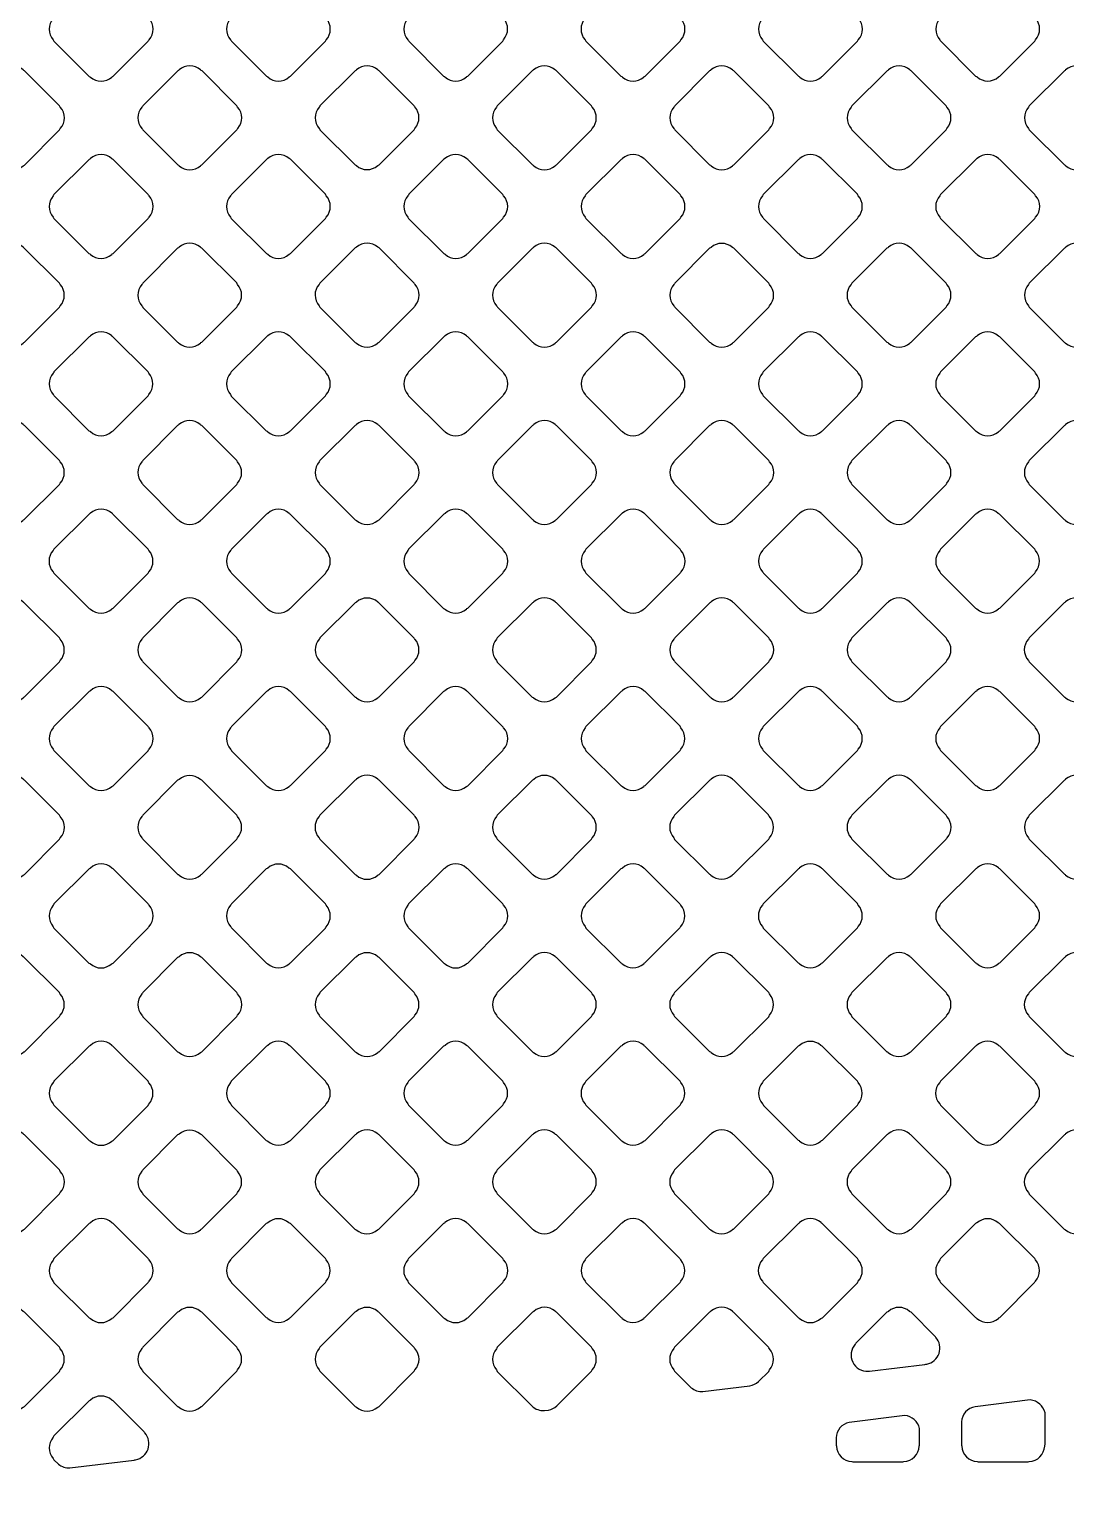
# Model space of a CAD drawing. Extents: x 0 to 248, y 0 to 175.
# Drawn here: x 81.92 to 83.18, y 144.454 to 146.224 of the extents above; entities that cross this region are included whole.
import ezdxf

# ---------------------------------------------------------------- set-up
doc = ezdxf.new("R2010")
doc.units = 0
doc.layers.add('gbr-dxf', color=7, linetype='Continuous')

msp = doc.modelspace()

# ---------------------------------------------------------------- linework, layer by layer
at = {"layer": 'gbr-dxf', "linetype": 'Continuous'}
for points in [[(84.5688, 141.0607), (82.0307, 143.5988, -0.047409), (82.021, 143.6094, -0.163793), (80.0248, 149.5396, -0.009935)], [(80.1772, 149.5374, 0.163577), (82.1387, 143.7063), (84.6782, 141.1669, -0.008901)]]:
    msp.add_lwpolyline(points, format="xyb", dxfattribs=at)
for points in [[(81.9491, 146.2374, 0.37947), (81.9491, 146.2114, -0.087784), (81.9501, 146.21), (81.993, 146.167, -0.083651), (81.9944, 146.1661, 0.379308), (82.0203, 146.1661, -0.09601), (82.022, 146.1671), (82.0647, 146.2099, -0.096227), (82.0657, 146.2115, 0.379422), (82.0657, 146.2375, -0.09253), (82.0647, 146.239), (82.022, 146.2817, -0.096627), (82.0204, 146.2827, 0.379357), (81.9945, 146.2827, -0.095968), (81.9928, 146.2817), (81.9501, 146.239, -0.096328)], [(82.1648, 146.2374, 0.379249), (82.1648, 146.2115, -0.096625), (82.1658, 146.2098), (82.2084, 146.1672, -0.092233), (82.2099, 146.1663, 0.37981), (82.2359, 146.1663, -0.095956), (82.2375, 146.1673), (82.28, 146.2098, -0.096332), (82.281, 146.2114, 0.379451), (82.281, 146.2374, -0.100514), (82.28, 146.2391), (82.2374, 146.2817, -0.087648), (82.2359, 146.2826, 0.378939), (82.21, 146.2826, -0.096614), (82.2083, 146.2816), (82.1658, 146.2391, -0.096195)], [(82.3802, 146.2374, 0.379249), (82.3802, 146.2114, -0.095956), (82.3812, 146.2098), (82.4237, 146.1672, -0.092072), (82.4253, 146.1663, 0.37975), (82.4513, 146.1663, -0.096225), (82.4529, 146.1672), (82.4956, 146.2099, -0.096737), (82.4965, 146.2116, 0.378825), (82.4966, 146.2375, -0.083252), (82.4957, 146.2389), (82.4528, 146.2817, -0.087875), (82.4513, 146.2826, 0.378884), (82.4254, 146.2826, -0.096969), (82.4238, 146.2817), (82.3811, 146.239, -0.096842)], [(82.5956, 146.2115, -0.103969), (82.5966, 146.2098), (82.6392, 146.1672, -0.100011), (82.6409, 146.1662, 0.378847), (82.6668, 146.1662, -0.096117), (82.6685, 146.1672), (82.7111, 146.2098, -0.096206), (82.7121, 146.2114, 0.379201), (82.712, 146.2374, -0.108195), (82.711, 146.2393), (82.6685, 146.2817, -0.096627), (82.6669, 146.2827, 0.379762), (82.6409, 146.2827, -0.096117), (82.6392, 146.2817), (82.5966, 146.2391, -0.096527), (82.5956, 146.2375, 0.378789)], [(82.8112, 146.2115, -0.092348), (82.8122, 146.2099), (82.855, 146.1671, -0.088202), (82.8565, 146.1662, 0.37981), (82.8825, 146.1662, -0.095956), (82.8841, 146.1671), (82.9267, 146.2098, -0.096332), (82.9277, 146.2114, 0.37981), (82.9277, 146.2374, -0.104392), (82.9267, 146.2392), (82.8841, 146.2818, -0.092233), (82.8825, 146.2827, 0.379731), (82.8565, 146.2827, -0.096458), (82.8549, 146.2817), (82.8122, 146.2391, -0.096627), (82.8112, 146.2374, 0.379731)], [(83.0268, 146.2374, 0.37947), (83.0268, 146.2114, -0.088014), (83.0278, 146.2099), (83.0703, 146.1674, -0.100824), (83.0721, 146.1663, 0.37981), (83.098, 146.1663, -0.095973), (83.0997, 146.1673), (83.1422, 146.2098, -0.096332), (83.1431, 146.2115, 0.379308), (83.1432, 146.2374, -0.092052), (83.1422, 146.239), (83.0996, 146.2816, -0.096527), (83.098, 146.2826, 0.379), (83.072, 146.2826, -0.095968), (83.0704, 146.2816), (83.0278, 146.239, -0.096527)], [(81.8413, 146.1036, -0.103917), (81.8424, 146.1018), (81.8849, 146.0594, -0.10046), (81.8866, 146.0583, 0.37981), (81.9126, 146.0583, -0.096625), (81.9142, 146.0593), (81.9568, 146.1019, -0.096111), (81.9578, 146.1036, 0.37981), (81.9578, 146.1296, -0.108195), (81.9567, 146.1314), (81.9143, 146.1739, -0.096627), (81.9126, 146.1749, 0.379731), (81.8866, 146.1749, -0.096625), (81.885, 146.1739), (81.8423, 146.1313, -0.096111), (81.8413, 146.1296, 0.379731)], [(82.057, 146.1296, 0.379249), (82.057, 146.1037, -0.096625), (82.058, 146.102), (82.1006, 146.0594, -0.092233), (82.1021, 146.0585, 0.379451), (82.1281, 146.0585, -0.096157), (82.1297, 146.0595), (82.1724, 146.1021, -0.095796), (82.1734, 146.1038, 0.379201), (82.1733, 146.1297, -0.100399), (82.1723, 146.1314), (82.13, 146.1738, -0.104691), (82.1282, 146.1748, 0.3795), (82.1022, 146.1748, -0.096614), (82.1006, 146.1739), (82.058, 146.1313, -0.096195)], [(82.2725, 146.1297, 0.37947), (82.2725, 146.1037, -0.092348), (82.2734, 146.1022), (82.3161, 146.0595, -0.088202), (82.3176, 146.0586, 0.379451), (82.3435, 146.0586, -0.096259), (82.3452, 146.0595), (82.3878, 146.1022, -0.096539), (82.3888, 146.1038, 0.379201), (82.3888, 146.1298, -0.088014), (82.3879, 146.1312), (82.3452, 146.1739, -0.092289), (82.3436, 146.1749, 0.379357), (82.3177, 146.1749, -0.096462), (82.316, 146.1739), (82.2734, 146.1313, -0.096726)], [(82.4879, 146.1038, -0.100082), (82.4889, 146.1021), (82.5315, 146.0594, -0.095895), (82.5332, 146.0585, 0.379201), (82.5591, 146.0585, -0.096625), (82.5608, 146.0595), (82.6033, 146.102, -0.096332), (82.6043, 146.1036, 0.379511), (82.6043, 146.1296, -0.096259), (82.6033, 146.1312), (82.5605, 146.1741, -0.083425), (82.5591, 146.175, 0.378645), (82.5331, 146.175, -0.095862), (82.5315, 146.174), (82.4889, 146.1314, -0.096423), (82.4879, 146.1297, 0.379112)], [(82.7035, 146.1037, -0.107964), (82.7045, 146.1019), (82.747, 146.0594, -0.103598), (82.7488, 146.0584, 0.379169), (82.7747, 146.0584, -0.096625), (82.7763, 146.0594), (82.8189, 146.102, -0.096111), (82.8199, 146.1036, 0.37981), (82.8199, 146.1296, -0.104293), (82.8189, 146.1314), (82.7765, 146.1738, -0.108174), (82.7746, 146.1748, 0.379731), (82.7486, 146.1748, -0.096625), (82.747, 146.1738), (82.7045, 146.1313, -0.096111), (82.7035, 146.1297, 0.379523)], [(82.919, 146.1036, -0.083317), (82.9199, 146.1022), (82.9626, 146.0595, -0.096627), (82.9642, 146.0585, 0.37981), (82.9902, 146.0585, -0.096625), (82.9918, 146.0595), (83.0345, 146.1021, -0.096111), (83.0354, 146.1038, 0.37981), (83.0354, 146.1297, -0.096458), (83.0345, 146.1314), (82.992, 146.1738, -0.100499), (82.9903, 146.1748, 0.379731), (82.9643, 146.1748, -0.096458), (82.9627, 146.1739), (82.92, 146.1312, -0.096627), (82.919, 146.1296, 0.379731)], [(83.1346, 146.1037, -0.09253), (83.1355, 146.1022), (83.1783, 146.0594, -0.088207), (83.1798, 146.0585, 0.379308), (83.2057, 146.0585, -0.096117), (83.2073, 146.0594), (83.25, 146.1021, -0.096227), (83.251, 146.1037, 0.379191), (83.251, 146.1297, -0.087916), (83.25, 146.1311), (83.2072, 146.174, -0.092187), (83.2057, 146.1749, 0.379249), (83.1797, 146.1749, -0.096458), (83.1781, 146.1739), (83.1355, 146.1314, -0.096857), (83.1346, 146.1297, 0.379731)], [(81.9491, 146.0217, 0.378939), (81.9491, 145.9958, -0.100082), (81.9501, 145.9941), (81.9926, 145.9516, -0.095895), (81.9943, 145.9506, 0.379201), (82.0202, 145.9506, -0.096119), (82.0219, 145.9516), (82.0646, 145.9943, -0.095819), (82.0656, 145.996, 0.37981), (82.0656, 146.0219, -0.096458), (82.0646, 146.0236), (82.0221, 146.066, -0.100824), (82.0204, 146.067, 0.3795), (81.9944, 146.0671, -0.096614), (81.9928, 146.0661), (81.9501, 146.0234, -0.096539)], [(82.1647, 146.0219, 0.37947), (82.1647, 145.9959, -0.092348), (82.1656, 145.9944), (82.2083, 145.9517, -0.088202), (82.2098, 145.9508, 0.379451), (82.2358, 145.9508, -0.096259), (82.2374, 145.9517), (82.2801, 145.9944, -0.096539), (82.281, 145.996, 0.379201), (82.281, 146.022, -0.104293), (82.28, 146.0238), (82.2375, 146.0663, -0.092289), (82.2359, 146.0672, 0.379357), (82.21, 146.0672, -0.096462), (82.2083, 146.0662), (82.1657, 146.0235, -0.096726)], [(82.3802, 145.996, -0.092348), (82.3811, 145.9945), (82.4239, 145.9517, -0.088202), (82.4254, 145.9508, 0.379451), (82.4514, 145.9507, -0.096259), (82.453, 145.9517), (82.4957, 145.9944, -0.095895), (82.4966, 145.996, 0.378779), (82.4966, 146.0219, -0.087946), (82.4957, 146.0234), (82.4529, 146.0662, -0.092456), (82.4513, 146.0672, 0.37947), (82.4253, 146.0672, -0.096458), (82.4237, 146.0662), (82.3812, 146.0237, -0.096627), (82.3802, 146.022, 0.379731)], [(82.5957, 145.996, -0.100082), (82.5967, 145.9942), (82.6394, 145.9516, -0.095796), (82.641, 145.9506, 0.37889), (82.6669, 145.9506, -0.096117), (82.6686, 145.9516), (82.7111, 145.9942, -0.095895), (82.7121, 145.9958, 0.378934), (82.7121, 146.0218, -0.096265), (82.7111, 146.0234), (82.6683, 146.0663, -0.083081), (82.6669, 146.0671, 0.379206), (82.6409, 146.0671, -0.096458), (82.6393, 146.0661), (82.5967, 146.0236, -0.096627), (82.5957, 146.0219, 0.3795)], [(82.8113, 146.0218, 0.37903), (82.8113, 145.9959, -0.104256), (82.8123, 145.9941), (82.8547, 145.9517, -0.100011), (82.8564, 145.9507, 0.378847), (82.8824, 145.9507, -0.096117), (82.884, 145.9517), (82.9266, 145.9943, -0.095895), (82.9276, 145.9959, 0.379201), (82.9276, 146.0219, -0.108153), (82.9265, 146.0237), (82.8842, 146.0661, -0.096627), (82.8825, 146.0671, 0.3795), (82.8565, 146.0671, -0.096614), (82.8549, 146.0661), (82.8122, 146.0234, -0.096539)], [(83.0267, 145.9959, -0.083792), (83.0276, 145.9945), (83.0704, 145.9517, -0.09693), (83.072, 145.9507, 0.379237), (83.098, 145.9507, -0.09601), (83.0996, 145.9517), (83.1423, 145.9944, -0.096227), (83.1432, 145.996, 0.379465), (83.1432, 146.022, -0.096458), (83.1422, 146.0236), (83.0997, 146.0661, -0.100824), (83.098, 146.0672, 0.379731), (83.072, 146.0672, -0.096723), (83.0704, 146.0662), (83.0277, 146.0235, -0.096857), (83.0267, 146.0219, 0.379731)], [(81.8415, 145.9141, 0.37947), (81.8415, 145.8881, -0.100399), (81.8425, 145.8864), (81.8849, 145.8439, -0.096627), (81.8866, 145.843, 0.37981), (81.9126, 145.843, -0.096119), (81.9142, 145.8439), (81.9567, 145.8864, -0.095819), (81.9577, 145.8881, 0.379308), (81.9577, 145.914, -0.096507), (81.9567, 145.9157), (81.914, 145.9584, -0.083772), (81.9126, 145.9593, 0.379), (81.8867, 145.9593, -0.095968), (81.885, 145.9583), (81.8424, 145.9157, -0.096527)], [(82.0569, 145.8881, -0.107999), (82.0579, 145.8863), (82.1002, 145.844, -0.104264), (82.102, 145.843, 0.37981), (82.128, 145.843, -0.096625), (82.1296, 145.844), (82.1722, 145.8866, -0.096111), (82.1732, 145.8882, 0.37981), (82.1732, 145.9142, -0.104293), (82.1722, 145.916), (82.1299, 145.9582, -0.108174), (82.128, 145.9593, 0.379731), (82.1021, 145.9593, -0.096723), (82.1004, 145.9583), (82.0579, 145.9158, -0.096857), (82.0569, 145.9141, 0.379731)], [(82.2723, 145.9142, 0.37947), (82.2724, 145.8882, -0.087784), (82.2733, 145.8867), (82.3162, 145.8438, -0.083651), (82.3176, 145.8429, 0.379451), (82.3435, 145.8429, -0.096259), (82.3452, 145.8439), (82.388, 145.8867, -0.096539), (82.3889, 145.8883, 0.379201), (82.3889, 145.9142, -0.09253), (82.388, 145.9158), (82.3453, 145.9585, -0.096627), (82.3436, 145.9595, 0.379357), (82.3177, 145.9595, -0.095968), (82.316, 145.9585), (82.2733, 145.9158, -0.096328)], [(82.488, 145.8882, -0.096625), (82.489, 145.8866), (82.5317, 145.8439, -0.092233), (82.5333, 145.843, 0.379308), (82.5592, 145.8429, -0.09601), (82.5609, 145.8439), (82.6034, 145.8864, -0.096227), (82.6044, 145.8881, 0.378952), (82.6044, 145.914, -0.100076), (82.6034, 145.9157), (82.5606, 145.9585, -0.088435), (82.5591, 145.9594, 0.37947), (82.5332, 145.9594, -0.096458), (82.5315, 145.9584), (82.489, 145.9159, -0.096627), (82.488, 145.9142, 0.379731)], [(82.7035, 145.9141, 0.378939), (82.7036, 145.8882, -0.103999), (82.7046, 145.8864), (82.747, 145.844, -0.100215), (82.7487, 145.843, 0.379201), (82.7747, 145.843, -0.095956), (82.7763, 145.844), (82.8188, 145.8865, -0.096332), (82.8198, 145.8881, 0.379511), (82.8198, 145.9141, -0.092052), (82.8189, 145.9157), (82.7763, 145.9583, -0.095759), (82.7746, 145.9592, 0.378884), (82.7487, 145.9592, -0.096614), (82.747, 145.9583), (82.7045, 145.9157, -0.096539)], [(82.9189, 145.8881, -0.096265), (82.9199, 145.8865), (82.9624, 145.844, -0.107681), (82.9643, 145.8429, 0.378669), (82.9902, 145.8429, -0.09601), (82.9918, 145.8439), (83.0344, 145.8865, -0.095916), (83.0354, 145.8882, 0.379465), (83.0354, 145.9141, -0.10047), (83.0344, 145.9158), (82.9919, 145.9583, -0.10399), (82.9901, 145.9593, 0.379731), (82.9642, 145.9593, -0.096458), (82.9625, 145.9583), (82.9199, 145.9157, -0.096627), (82.9189, 145.9141, 0.379523)], [(83.1345, 145.9141, 0.378889), (83.1345, 145.8882, -0.087947), (83.1354, 145.8867), (83.1783, 145.8438, -0.083596), (83.1797, 145.8429, 0.379639), (83.2056, 145.8429, -0.096625), (83.2073, 145.8439), (83.25, 145.8866, -0.096111), (83.251, 145.8883, 0.379451), (83.251, 145.9142, -0.092029), (83.2501, 145.9158), (83.2074, 145.9584, -0.095895), (83.2058, 145.9594, 0.378645), (83.1798, 145.9594, -0.096355), (83.1782, 145.9584), (83.1355, 145.9157, -0.095997)], [(81.9492, 145.7804, -0.100399), (81.9502, 145.7787), (81.9926, 145.7362, -0.096627), (81.9943, 145.7353, 0.37981), (82.0202, 145.7353, -0.096625), (82.0219, 145.7362), (82.0644, 145.7787, -0.096111), (82.0654, 145.7804, 0.37981), (82.0654, 145.8063, -0.096458), (82.0644, 145.808), (82.0217, 145.8507, -0.083733), (82.0203, 145.8516, 0.379731), (81.9943, 145.8516, -0.096723), (81.9927, 145.8506), (81.9501, 145.808, -0.096857), (81.9492, 145.8064, 0.379731)], [(82.1646, 145.7804, -0.103917), (82.1656, 145.7786), (82.2081, 145.7361, -0.10046), (82.2098, 145.7351, 0.37981), (82.2358, 145.7351, -0.096625), (82.2374, 145.7361), (82.28, 145.7787, -0.096111), (82.281, 145.7804, 0.37981), (82.281, 145.8063, -0.108195), (82.28, 145.8082), (82.2375, 145.8507, -0.096627), (82.2358, 145.8517, 0.379731), (82.2098, 145.8517, -0.096625), (82.2082, 145.8507), (82.1655, 145.808, -0.096111), (82.1646, 145.8064, 0.379731)], [(82.3801, 145.8063, 0.37947), (82.3802, 145.7804, -0.083317), (82.381, 145.779), (82.4239, 145.7362, -0.096111), (82.4255, 145.7352, 0.379308), (82.4514, 145.7352, -0.09601), (82.4531, 145.7361), (82.4957, 145.7788, -0.096227), (82.4967, 145.7804, 0.379422), (82.4967, 145.8064, -0.096458), (82.4957, 145.808), (82.4531, 145.8506, -0.100824), (82.4514, 145.8516, 0.379357), (82.4255, 145.8517, -0.095968), (82.4238, 145.8507), (82.3811, 145.808, -0.096328)], [(82.5958, 145.7804, -0.096475), (82.5968, 145.7788), (82.6394, 145.7362, -0.092289), (82.641, 145.7353, 0.379451), (82.6669, 145.7352, -0.096117), (82.6686, 145.7362), (82.7111, 145.7788, -0.095796), (82.7121, 145.7804, 0.378779), (82.7121, 145.8063, -0.099971), (82.7111, 145.808), (82.6685, 145.8507, -0.088207), (82.667, 145.8516, 0.37947), (82.641, 145.8516, -0.096458), (82.6394, 145.8506), (82.5968, 145.808, -0.096627), (82.5958, 145.8064, 0.379731)], [(82.8112, 145.8064, 0.379249), (82.8112, 145.7804, -0.10047), (82.8122, 145.7787), (82.8548, 145.7361, -0.096111), (82.8565, 145.7352, 0.37975), (82.8824, 145.7352, -0.096265), (82.8841, 145.7361), (82.9266, 145.7787, -0.095895), (82.9276, 145.7803, 0.378825), (82.9276, 145.8063, -0.095883), (82.9266, 145.8079), (82.8838, 145.8507, -0.083081), (82.8824, 145.8516, 0.378884), (82.8565, 145.8516, -0.096614), (82.8548, 145.8506), (82.8122, 145.808, -0.096195)], [(83.0267, 145.7804, -0.095862), (83.0277, 145.7787), (83.0701, 145.7362, -0.107439), (83.072, 145.7352, 0.379169), (83.0979, 145.7352, -0.095956), (83.0996, 145.7362), (83.1422, 145.7788, -0.096111), (83.1431, 145.7804, 0.37981), (83.1431, 145.8064, -0.099964), (83.1421, 145.8081), (83.0997, 145.8505, -0.104264), (83.0979, 145.8515, 0.379297), (83.072, 145.8516, -0.096355), (83.0703, 145.8506), (83.0277, 145.8079, -0.096195), (83.0267, 145.8063, 0.378438)], [(81.8413, 145.6985, 0.379249), (81.8413, 145.6726, -0.096458), (81.8423, 145.671), (81.8849, 145.6284, -0.092289), (81.8865, 145.6274, 0.379308), (81.9124, 145.6274, -0.095968), (81.914, 145.6284), (81.9567, 145.671, -0.096328), (81.9577, 145.6727, 0.379422), (81.9577, 145.6986, -0.10047), (81.9567, 145.7004), (81.9141, 145.7429, -0.088202), (81.9126, 145.7439, 0.3795), (81.8867, 145.7439, -0.096969), (81.885, 145.7429), (81.8423, 145.7002, -0.096842)], [(82.0569, 145.6728, -0.104293), (82.0579, 145.671), (82.1004, 145.6285, -0.100824), (82.1021, 145.6275, 0.37981), (82.1281, 145.6275, -0.096625), (82.1297, 145.6284), (82.1722, 145.6709, -0.096111), (82.1732, 145.6726, 0.37981), (82.1732, 145.6985, -0.09253), (82.1723, 145.7001), (82.1296, 145.7428, -0.096627), (82.1279, 145.7438, 0.379731), (82.102, 145.7438, -0.096625), (82.1003, 145.7428), (82.0579, 145.7004, -0.096111), (82.0569, 145.6987, 0.379731)], [(82.2724, 145.6726, -0.099964), (82.2734, 145.6709), (82.316, 145.6283, -0.096332), (82.3176, 145.6273, 0.37981), (82.3436, 145.6273, -0.096625), (82.3452, 145.6283), (82.3879, 145.671, -0.096111), (82.3889, 145.6726, 0.37981), (82.3889, 145.6986, -0.096458), (82.3879, 145.7002), (82.3453, 145.7428, -0.100824), (82.3436, 145.7438, 0.379731), (82.3176, 145.7438, -0.096625), (82.316, 145.7429), (82.2733, 145.7002, -0.096111), (82.2724, 145.6985, 0.379731)], [(82.488, 145.6985, 0.379249), (82.488, 145.6726, -0.092348), (82.489, 145.671), (82.5317, 145.6284, -0.088207), (82.5331, 145.6274, 0.379451), (82.5591, 145.6274, -0.096117), (82.5607, 145.6284), (82.6034, 145.6711, -0.095895), (82.6044, 145.6727, 0.379201), (82.6044, 145.6986, -0.104175), (82.6033, 145.7004), (82.5609, 145.7429, -0.092289), (82.5593, 145.7439, 0.3795), (82.5333, 145.7439, -0.096614), (82.5317, 145.7429), (82.489, 145.7002, -0.096195)], [(82.7036, 145.6987, 0.37947), (82.7036, 145.6728, -0.100399), (82.7046, 145.671), (82.7471, 145.6285, -0.09693), (82.7488, 145.6275, 0.379237), (82.7747, 145.6275, -0.095487), (82.7764, 145.6284), (82.8189, 145.671, -0.096206), (82.8199, 145.6726, 0.378798), (82.8199, 145.6986, -0.096323), (82.8189, 145.7002), (82.7763, 145.7428, -0.100601), (82.7746, 145.7438, 0.379313), (82.7487, 145.7438, -0.096507), (82.747, 145.7428), (82.7045, 145.7004, -0.096527)], [(82.919, 145.6985, 0.37947), (82.919, 145.6726, -0.09253), (82.9199, 145.671), (82.9624, 145.6285, -0.104691), (82.9642, 145.6275, 0.37981), (82.9902, 145.6275, -0.096625), (82.9918, 145.6285), (83.0344, 145.671, -0.096332), (83.0353, 145.6726, 0.379451), (83.0354, 145.6986, -0.087284), (83.0345, 145.7001), (82.9917, 145.7428, -0.091631), (82.9901, 145.7438, 0.378699), (82.9642, 145.7438, -0.096507), (82.9626, 145.7428), (82.9199, 145.7002, -0.096527)], [(83.1345, 145.6726, -0.100266), (83.1355, 145.6709), (83.178, 145.6284, -0.095701), (83.1796, 145.6274, 0.379169), (83.2055, 145.6274, -0.095956), (83.2072, 145.6284), (83.2499, 145.6711, -0.096332), (83.2509, 145.6728, 0.37981), (83.2509, 145.6987, -0.096625), (83.2499, 145.7004), (83.2074, 145.7428, -0.100151), (83.2057, 145.7438, 0.379731), (83.1797, 145.7438, -0.096458), (83.1781, 145.7429), (83.1354, 145.7002, -0.096627), (83.1345, 145.6986, 0.379523)], [(81.949, 145.5649, -0.095968), (81.95, 145.5633), (81.9927, 145.5205, -0.092398), (81.9943, 145.5196, 0.378952), (82.0202, 145.5196, -0.09601), (82.0219, 145.5206), (82.0645, 145.5632, -0.096328), (82.0655, 145.5649, 0.379422), (82.0655, 145.5908, -0.10047), (82.0645, 145.5925), (82.0218, 145.6352, -0.088202), (82.0203, 145.6362, 0.379731), (81.9943, 145.6362, -0.096458), (81.9927, 145.6352), (81.95, 145.5925, -0.096627), (81.949, 145.5909, 0.379357)], [(82.1647, 145.5649, -0.100399), (82.1657, 145.5632), (82.2083, 145.5206, -0.096627), (82.2099, 145.5196, 0.37981), (82.2359, 145.5196, -0.096625), (82.2375, 145.5206), (82.28, 145.5631, -0.096111), (82.281, 145.5647, 0.37981), (82.281, 145.5907, -0.096458), (82.28, 145.5923), (82.2372, 145.6352, -0.083733), (82.2358, 145.636, 0.379731), (82.2098, 145.636, -0.096625), (82.2082, 145.6351), (82.1657, 145.5925, -0.096111), (82.1647, 145.5909, 0.379731)], [(82.3802, 145.5907, 0.378939), (82.3802, 145.5648, -0.100082), (82.3812, 145.563), (82.4237, 145.5205, -0.096227), (82.4253, 145.5196, 0.379201), (82.4513, 145.5196, -0.095956), (82.4529, 145.5206), (82.4956, 145.5633, -0.096332), (82.4966, 145.5649, 0.37981), (82.4966, 145.5909, -0.096625), (82.4956, 145.5925), (82.4532, 145.635, -0.100476), (82.4514, 145.636, 0.3795), (82.4255, 145.636, -0.096614), (82.4238, 145.635), (82.3811, 145.5923, -0.096539)], [(82.5957, 145.5909, 0.37947), (82.5957, 145.5649, -0.09253), (82.5967, 145.5633), (82.6395, 145.5206, -0.088207), (82.6409, 145.5196, 0.379308), (82.6669, 145.5196, -0.095862), (82.6685, 145.5206), (82.7112, 145.5633, -0.095916), (82.7122, 145.5649, 0.379422), (82.7121, 145.5908, -0.104392), (82.7111, 145.5926), (82.6685, 145.6352, -0.092233), (82.667, 145.6362, 0.379357), (82.641, 145.6362, -0.096507), (82.6394, 145.6352), (82.5967, 145.5925, -0.096527)], [(82.8113, 145.5909, 0.37947), (82.8113, 145.5649, -0.096458), (82.8123, 145.5633), (82.8549, 145.5207, -0.092289), (82.8565, 145.5197, 0.37981), (82.8825, 145.5197, -0.096625), (82.8841, 145.5207), (82.9266, 145.5632, -0.096111), (82.9276, 145.5649, 0.379451), (82.9276, 145.5908, -0.100588), (82.9266, 145.5925), (82.8839, 145.6352, -0.087645), (82.8824, 145.6361, 0.378699), (82.8565, 145.6361, -0.095968), (82.8549, 145.6351), (82.8123, 145.5925, -0.096527)], [(83.0267, 145.5908, 0.37947), (83.0267, 145.5649, -0.092348), (83.0277, 145.5633), (83.0701, 145.5208, -0.10399), (83.0719, 145.5198, 0.37975), (83.0979, 145.5198, -0.096265), (83.0995, 145.5208), (83.1421, 145.5633, -0.096092), (83.1431, 145.565, 0.378825), (83.1431, 145.5909, -0.087852), (83.1422, 145.5924), (83.0994, 145.6351, -0.091848), (83.0978, 145.636, 0.378645), (83.0719, 145.636, -0.09601), (83.0703, 145.6351), (83.0277, 145.5925, -0.096328)], [(81.8413, 145.4832, 0.379249), (81.8413, 145.4572, -0.092348), (81.8423, 145.4556), (81.8851, 145.4128, -0.088202), (81.8866, 145.4119, 0.37981), (81.9126, 145.4119, -0.095956), (81.9142, 145.4129), (81.9567, 145.4554, -0.096111), (81.9577, 145.457, 0.379451), (81.9577, 145.483, -0.104473), (81.9567, 145.4848), (81.914, 145.5274, -0.091578), (81.9125, 145.5284, 0.378939), (81.8865, 145.5284, -0.096475), (81.8849, 145.5274), (81.8423, 145.4848, -0.096195)], [(82.0569, 145.4571, -0.10047), (82.0579, 145.4554), (82.1005, 145.4128, -0.096111), (82.1021, 145.4118, 0.37981), (82.1281, 145.4118, -0.095956), (82.1297, 145.4128), (82.1724, 145.4554, -0.096332), (82.1733, 145.4571, 0.37981), (82.1733, 145.483, -0.096625), (82.1724, 145.4847), (82.1298, 145.5273, -0.100151), (82.128, 145.5283, 0.379731), (82.1021, 145.5283, -0.096458), (82.1004, 145.5273), (82.0579, 145.4847, -0.096627), (82.0569, 145.4831, 0.379731)], [(82.2725, 145.483, 0.37947), (82.2725, 145.4571, -0.096458), (82.2735, 145.4554), (82.316, 145.4128, -0.092623), (82.3176, 145.4119, 0.37981), (82.3436, 145.4119, -0.095956), (82.3452, 145.4129), (82.3878, 145.4555, -0.096332), (82.3888, 145.4571, 0.379308), (82.3888, 145.483, -0.083548), (82.3879, 145.4844), (82.3451, 145.5273, -0.088207), (82.3436, 145.5282, 0.379), (82.3177, 145.5282, -0.095968), (82.316, 145.5272), (82.2734, 145.4847, -0.096527)], [(82.4879, 145.4571, -0.104392), (82.4889, 145.4553), (82.5314, 145.4128, -0.100519), (82.5331, 145.4118, 0.379237), (82.5591, 145.4118, -0.096031), (82.5607, 145.4128), (82.6034, 145.4554, -0.095916), (82.6043, 145.4571, 0.379465), (82.6043, 145.483, -0.108153), (82.6033, 145.4849), (82.5608, 145.5274, -0.096111), (82.5592, 145.5283, 0.379731), (82.5332, 145.5283, -0.096458), (82.5315, 145.5274), (82.4889, 145.4847, -0.096627), (82.4879, 145.483, 0.379731)], [(82.7035, 145.4831, 0.378889), (82.7035, 145.4572, -0.096614), (82.7045, 145.4555), (82.7471, 145.4129, -0.092289), (82.7487, 145.4119, 0.379639), (82.7747, 145.4119, -0.096625), (82.7763, 145.4129), (82.8189, 145.4555, -0.096111), (82.8199, 145.4572, 0.379308), (82.8199, 145.4831, -0.099971), (82.8189, 145.4848), (82.7765, 145.5273, -0.104246), (82.7747, 145.5283, 0.378945), (82.7488, 145.5283, -0.096355), (82.7471, 145.5273), (82.7045, 145.4847, -0.095997)], [(82.919, 145.4831, 0.379249), (82.919, 145.4572, -0.09253), (82.92, 145.4556), (82.9627, 145.4129, -0.088207), (82.9642, 145.412, 0.379451), (82.9901, 145.412, -0.096117), (82.9917, 145.413), (83.0344, 145.4556, -0.095895), (83.0354, 145.4573, 0.379201), (83.0353, 145.4832, -0.087784), (83.0344, 145.4847), (82.9917, 145.5274, -0.092233), (82.9902, 145.5283, 0.3795), (82.9642, 145.5283, -0.096259), (82.9626, 145.5274), (82.92, 145.4848, -0.096539)], [(83.1344, 145.4572, -0.096625), (83.1354, 145.4555), (83.1781, 145.4128, -0.092072), (83.1797, 145.4119, 0.37981), (83.2056, 145.4119, -0.096625), (83.2073, 145.4129), (83.2499, 145.4555, -0.096332), (83.2509, 145.4571, 0.379511), (83.2509, 145.4831, -0.083226), (83.25, 145.4845), (83.207, 145.5275, -0.087645), (83.2056, 145.5284, 0.379206), (83.1796, 145.5283, -0.096458), (83.178, 145.5274), (83.1354, 145.4848, -0.096627), (83.1344, 145.4832, 0.379731)], [(81.9491, 145.3494, -0.087715), (81.95, 145.3479), (81.993, 145.3049, -0.083374), (81.9944, 145.3041, 0.379422), (82.0204, 145.3041, -0.095973), (82.022, 145.305), (82.0646, 145.3476, -0.096332), (82.0656, 145.3493, 0.37981), (82.0656, 145.3753, -0.092348), (82.0646, 145.3768), (82.0219, 145.4195, -0.096111), (82.0203, 145.4205, 0.3795), (81.9943, 145.4205, -0.096259), (81.9927, 145.4195), (81.9501, 145.3769, -0.096227), (81.9491, 145.3753, 0.378699)], [(82.1647, 145.3493, -0.096625), (82.1657, 145.3476), (82.2082, 145.305, -0.092072), (82.2098, 145.3041, 0.37981), (82.2358, 145.3041, -0.096625), (82.2374, 145.3051), (82.28, 145.3477, -0.096111), (82.281, 145.3493, 0.37981), (82.281, 145.3753, -0.100585), (82.28, 145.377), (82.2374, 145.4196, -0.088202), (82.2359, 145.4205, 0.379731), (82.21, 145.4205, -0.096458), (82.2083, 145.4195), (82.1657, 145.3769, -0.096627), (82.1647, 145.3752, 0.379731)], [(82.3802, 145.3494, -0.096723), (82.3812, 145.3477), (82.4238, 145.305, -0.093127), (82.4254, 145.3041, 0.379237), (82.4513, 145.3041, -0.096031), (82.453, 145.305), (82.4956, 145.3477, -0.095916), (82.4966, 145.3493, 0.379465), (82.4966, 145.3753, -0.083317), (82.4957, 145.3767), (82.4528, 145.4196, -0.088202), (82.4513, 145.4205, 0.379731), (82.4253, 145.4205, -0.096458), (82.4237, 145.4195), (82.3812, 145.377, -0.096627), (82.3802, 145.3753, 0.379731)], [(82.5957, 145.3493, -0.103884), (82.5967, 145.3475), (82.6391, 145.3051, -0.100093), (82.6409, 145.3041, 0.379422), (82.6668, 145.3041, -0.096625), (82.6685, 145.3051), (82.7111, 145.3477, -0.096111), (82.712, 145.3493, 0.37981), (82.712, 145.3753, -0.107999), (82.711, 145.3772), (82.6686, 145.4196, -0.096332), (82.667, 145.4205, 0.379357), (82.641, 145.4206, -0.096355), (82.6394, 145.4196), (82.5967, 145.3769, -0.096423), (82.5957, 145.3752, 0.379)], [(82.8112, 145.3753, 0.379249), (82.8112, 145.3494, -0.09253), (82.8122, 145.3478), (82.8549, 145.3051, -0.088207), (82.8564, 145.3042, 0.379451), (82.8823, 145.3042, -0.096117), (82.884, 145.3052), (82.9266, 145.3478, -0.095895), (82.9276, 145.3495, 0.379201), (82.9276, 145.3754, -0.104392), (82.9265, 145.3772), (82.8841, 145.4197, -0.092233), (82.8825, 145.4206, 0.3795), (82.8565, 145.4207, -0.096259), (82.8549, 145.4197), (82.8122, 145.377, -0.096539)], [(83.0267, 145.3495, -0.087946), (83.0276, 145.348), (83.0703, 145.3053, -0.100442), (83.0721, 145.3043, 0.379422), (83.098, 145.3043, -0.096625), (83.0997, 145.3052), (83.1422, 145.3477, -0.096111), (83.1431, 145.3494, 0.37981), (83.1431, 145.3754, -0.09253), (83.1422, 145.3769), (83.0995, 145.4196, -0.096423), (83.0978, 145.4206, 0.379357), (83.0719, 145.4206, -0.096507), (83.0703, 145.4196), (83.0277, 145.3771, -0.096527), (83.0267, 145.3754, 0.379)], [(81.8413, 145.2416, -0.104392), (81.8424, 145.2398), (81.8849, 145.1973, -0.10046), (81.8866, 145.1963, 0.37981), (81.9126, 145.1963, -0.096625), (81.9142, 145.1972), (81.9568, 145.2399, -0.096111), (81.9578, 145.2415, 0.37981), (81.9578, 145.2675, -0.108195), (81.9567, 145.2694), (81.9143, 145.3118, -0.096627), (81.9126, 145.3128, 0.379731), (81.8866, 145.3128, -0.096475), (81.885, 145.3118), (81.8423, 145.2692, -0.096627), (81.8413, 145.2675, 0.379731)], [(82.057, 145.2416, -0.096117), (82.058, 145.24), (82.1006, 145.1973, -0.091578), (82.1022, 145.1964, 0.378747), (82.1281, 145.1964, -0.09601), (82.1297, 145.1974), (82.1723, 145.2399, -0.096227), (82.1732, 145.2416, 0.379422), (82.1732, 145.2675, -0.100399), (82.1722, 145.2692), (82.1298, 145.3116, -0.10437), (82.128, 145.3126, 0.379731), (82.1021, 145.3126, -0.096458), (82.1004, 145.3116), (82.058, 145.2692, -0.096627), (82.057, 145.2676, 0.3795)], [(82.2723, 145.2675, 0.378939), (82.2723, 145.2416, -0.092052), (82.2733, 145.24), (82.3161, 145.1971, -0.08752), (82.3176, 145.1962, 0.378633), (82.3435, 145.1962, -0.096217), (82.3452, 145.1972), (82.3879, 145.24, -0.096227), (82.3889, 145.2416, 0.379465), (82.3889, 145.2676, -0.088014), (82.388, 145.2691), (82.3452, 145.3118, -0.092289), (82.3436, 145.3128, 0.3795), (82.3177, 145.3128, -0.096614), (82.316, 145.3118), (82.2733, 145.2691, -0.096539)], [(82.488, 145.2675, 0.378889), (82.488, 145.2416, -0.096969), (82.4889, 145.2399), (82.5315, 145.1973, -0.092959), (82.5331, 145.1964, 0.379413), (82.5591, 145.1964, -0.096323), (82.5607, 145.1973), (82.6033, 145.24, -0.096539), (82.6043, 145.2416, 0.379201), (82.6043, 145.2676, -0.083792), (82.6034, 145.269), (82.5606, 145.3118, -0.088207), (82.5591, 145.3127, 0.379297), (82.5332, 145.3127, -0.096355), (82.5315, 145.3117), (82.4889, 145.2691, -0.096206)], [(82.7034, 145.2416, -0.104392), (82.7044, 145.2398), (82.7468, 145.1974, -0.100151), (82.7485, 145.1964, 0.37981), (82.7745, 145.1964, -0.095956), (82.7761, 145.1974), (82.8188, 145.24, -0.096332), (82.8197, 145.2416, 0.37981), (82.8197, 145.2676, -0.108153), (82.8187, 145.2695), (82.7763, 145.3118, -0.096111), (82.7747, 145.3128, 0.379731), (82.7487, 145.3128, -0.096458), (82.7471, 145.3118), (82.7044, 145.2692, -0.096627), (82.7034, 145.2675, 0.379731)], [(82.9189, 145.2676, 0.37947), (82.9189, 145.2416, -0.083792), (82.9198, 145.2402), (82.9626, 145.1974, -0.096423), (82.9642, 145.1964, 0.379451), (82.9902, 145.1964, -0.096259), (82.9918, 145.1974), (83.0345, 145.2401, -0.096539), (83.0355, 145.2417, 0.379201), (83.0354, 145.2677, -0.096458), (83.0345, 145.2693), (82.9919, 145.3119, -0.100499), (82.9901, 145.3129, 0.379357), (82.9642, 145.3129, -0.096507), (82.9626, 145.3119), (82.9199, 145.2692, -0.096527)], [(83.1346, 145.2417, -0.092348), (83.1355, 145.2401), (83.1782, 145.1974, -0.088202), (83.1797, 145.1965, 0.379308), (83.2056, 145.1965, -0.09601), (83.2073, 145.1974), (83.2499, 145.2401, -0.096227), (83.2509, 145.2417, 0.378952), (83.2509, 145.2677, -0.087946), (83.25, 145.2691), (83.2072, 145.3119, -0.092456), (83.2057, 145.3128, 0.37947), (83.1797, 145.3128, -0.096458), (83.1781, 145.3118), (83.1355, 145.2693, -0.096627), (83.1346, 145.2676, 0.379731)], [(81.9491, 145.1337, -0.100082), (81.9501, 145.132), (81.9926, 145.0895, -0.096227), (81.9943, 145.0885, 0.379201), (82.0202, 145.0885, -0.095956), (82.0219, 145.0895), (82.0646, 145.1322, -0.096332), (82.0656, 145.1339, 0.379308), (82.0656, 145.1598, -0.095968), (82.0646, 145.1615), (82.0221, 145.204, -0.10077), (82.0204, 145.205, 0.37947), (81.9944, 145.205, -0.096458), (81.9928, 145.204), (81.9501, 145.1613, -0.096627), (81.9491, 145.1597, 0.3795)], [(82.1647, 145.1339, -0.09601), (82.1657, 145.1323), (82.2084, 145.0895, -0.092398), (82.21, 145.0886, 0.378897), (82.2359, 145.0886, -0.096528), (82.2375, 145.0896), (82.2801, 145.1321, -0.096328), (82.281, 145.1337, 0.379465), (82.281, 145.1597, -0.100399), (82.28, 145.1614), (82.2375, 145.2039, -0.104691), (82.2357, 145.2049, 0.3795), (82.2098, 145.2049, -0.096614), (82.2081, 145.204), (82.1657, 145.1615, -0.096539), (82.1647, 145.1598, 0.378699)], [(82.3801, 145.1597, 0.37947), (82.3802, 145.1337, -0.091954), (82.3811, 145.1322), (82.4238, 145.0895, -0.087638), (82.4253, 145.0885, 0.37981), (82.4513, 145.0885, -0.096625), (82.4529, 145.0895), (82.4956, 145.1322, -0.096111), (82.4966, 145.1339, 0.379451), (82.4966, 145.1598, -0.087916), (82.4957, 145.1613), (82.453, 145.2041, -0.091578), (82.4514, 145.205, 0.378699), (82.4255, 145.205, -0.095968), (82.4238, 145.204), (82.3811, 145.1613, -0.096527)], [(82.5957, 145.1339, -0.100902), (82.5967, 145.1321), (82.6392, 145.0897, -0.096857), (82.6408, 145.0887, 0.37981), (82.6668, 145.0887, -0.095956), (82.6684, 145.0897), (82.7109, 145.1322, -0.096332), (82.7119, 145.1338, 0.37981), (82.7119, 145.1598, -0.096625), (82.7109, 145.1614), (82.6683, 145.2041, -0.083651), (82.6669, 145.205, 0.379731), (82.6409, 145.205, -0.096458), (82.6392, 145.204), (82.5967, 145.1615, -0.096627), (82.5957, 145.1598, 0.379731)], [(82.8111, 145.1339, -0.104392), (82.8121, 145.1321), (82.8546, 145.0896, -0.10046), (82.8564, 145.0886, 0.37981), (82.8823, 145.0886, -0.096625), (82.884, 145.0896), (82.9266, 145.1322, -0.096111), (82.9276, 145.1338, 0.37981), (82.9276, 145.1598, -0.108195), (82.9265, 145.1617), (82.884, 145.2041, -0.096423), (82.8824, 145.2051, 0.379731), (82.8564, 145.2051, -0.096458), (82.8548, 145.2041), (82.8121, 145.1615, -0.096627), (82.8111, 145.1598, 0.379731)], [(83.0267, 145.1338, -0.083317), (83.0276, 145.1324), (83.0703, 145.0897, -0.096111), (83.0719, 145.0888, 0.37981), (83.0979, 145.0888, -0.095956), (83.0995, 145.0897), (83.1422, 145.1324, -0.096332), (83.1431, 145.134, 0.37981), (83.1431, 145.16, -0.096625), (83.1422, 145.1616), (83.0997, 145.2041, -0.100151), (83.098, 145.2051, 0.379731), (83.072, 145.2051, -0.096458), (83.0704, 145.2041), (83.0277, 145.1614, -0.096627), (83.0267, 145.1598, 0.379731)], [(81.8415, 145.026, -0.10047), (81.8425, 145.0243), (81.8849, 144.9819, -0.096332), (81.8866, 144.9809, 0.379451), (81.9125, 144.9809, -0.096117), (81.9142, 144.9818), (81.9567, 145.0244, -0.095796), (81.9577, 145.026, 0.378779), (81.9577, 145.0519, -0.09601), (81.9567, 145.0536), (81.914, 145.0963, -0.083772), (81.9126, 145.0972, 0.37947), (81.8866, 145.0972, -0.096458), (81.885, 145.0962), (81.8424, 145.0537, -0.096627), (81.8415, 145.052, 0.379731)], [(82.0569, 145.0261, -0.108153), (82.0579, 145.0242), (82.1003, 144.9818, -0.10442), (82.1021, 144.9808, 0.379237), (82.1281, 144.9808, -0.096031), (82.1297, 144.9817), (82.1724, 145.0244, -0.095916), (82.1733, 145.026, 0.379465), (82.1733, 145.052, -0.104392), (82.1723, 145.0538), (82.1299, 145.0962, -0.107961), (82.128, 145.0972, 0.379731), (82.1021, 145.0972, -0.096458), (82.1004, 145.0962), (82.0579, 145.0537, -0.096627), (82.0569, 145.052, 0.379731)], [(82.2724, 145.0261, -0.087715), (82.2734, 145.0246), (82.3162, 144.9817, -0.083374), (82.3176, 144.9808, 0.379422), (82.3436, 144.9809, -0.096625), (82.3452, 144.9818), (82.3878, 145.0244, -0.096111), (82.3888, 145.0261, 0.379308), (82.3888, 145.052, -0.092315), (82.3879, 145.0536), (82.3452, 145.0962, -0.096527), (82.3436, 145.0972, 0.378945), (82.3177, 145.0972, -0.096355), (82.316, 145.0962), (82.2734, 145.0536, -0.096328), (82.2725, 145.052, 0.378964)], [(82.4879, 145.026, -0.091954), (82.4888, 145.0245), (82.5315, 144.9818, -0.087638), (82.533, 144.9809, 0.37981), (82.559, 144.9809, -0.096625), (82.5606, 144.9818), (82.6033, 145.0246, -0.096111), (82.6043, 145.0262, 0.37981), (82.6043, 145.0522, -0.088014), (82.6034, 145.0537), (82.5607, 145.0963, -0.092289), (82.5591, 145.0973, 0.379731), (82.5332, 145.0973, -0.096625), (82.5315, 145.0963), (82.4889, 145.0536, -0.096111), (82.4879, 145.052, 0.379731)], [(82.7034, 145.0262, -0.100399), (82.7044, 145.0244), (82.747, 144.9819, -0.096627), (82.7487, 144.9809, 0.37981), (82.7746, 144.9809, -0.096625), (82.7763, 144.9819), (82.8188, 145.0243, -0.096111), (82.8197, 145.026, 0.37981), (82.8197, 145.052, -0.096608), (82.8188, 145.0536), (82.776, 145.0964, -0.083651), (82.7746, 145.0973, 0.379731), (82.7486, 145.0973, -0.096458), (82.7469, 145.0963), (82.7044, 145.0538, -0.096857), (82.7034, 145.0521, 0.379731)], [(82.9189, 145.026, -0.099964), (82.9199, 145.0243), (82.9624, 144.9818, -0.096332), (82.964, 144.9809, 0.379451), (82.99, 144.9808, -0.096117), (82.9916, 144.9818), (83.0344, 145.0246, -0.095796), (83.0354, 145.0262, 0.378779), (83.0354, 145.0521, -0.09601), (83.0344, 145.0538), (82.9919, 145.0963, -0.100093), (82.9902, 145.0973, 0.37947), (82.9642, 145.0973, -0.096625), (82.9626, 145.0963), (82.9199, 145.0536, -0.096111), (82.9189, 145.052, 0.379731)], [(83.1344, 145.0261, -0.087784), (83.1353, 145.0247), (83.1783, 144.9817, -0.083651), (83.1797, 144.9809, 0.37981), (83.2056, 144.9809, -0.095956), (83.2073, 144.9818), (83.25, 145.0246, -0.096332), (83.251, 145.0262, 0.37981), (83.251, 145.0522, -0.092348), (83.25, 145.0537), (83.2073, 145.0964, -0.096111), (83.2057, 145.0974, 0.379731), (83.1797, 145.0974, -0.096458), (83.1781, 145.0964), (83.1354, 145.0538, -0.096627), (83.1344, 145.0521, 0.379731)], [(81.9491, 144.9184, -0.099864), (81.9501, 144.9167), (81.9928, 144.874, -0.096328), (81.9944, 144.873, 0.378897), (82.0203, 144.873, -0.095862), (82.022, 144.874), (82.0645, 144.9166, -0.095916), (82.0655, 144.9182, 0.379465), (82.0655, 144.9441, -0.096625), (82.0645, 144.9458), (82.0217, 144.9886, -0.083651), (82.0203, 144.9895, 0.379357), (81.9944, 144.9895, -0.096507), (81.9927, 144.9885), (81.9501, 144.9459, -0.096527), (81.9492, 144.9443, 0.379)], [(82.1646, 144.9183, -0.103884), (82.1657, 144.9165), (82.2081, 144.874, -0.100093), (82.2098, 144.873, 0.379422), (82.2358, 144.8731, -0.096625), (82.2374, 144.874), (82.28, 144.9167, -0.096111), (82.281, 144.9183, 0.37981), (82.281, 144.9443, -0.108195), (82.28, 144.9461), (82.2376, 144.9885, -0.096627), (82.2359, 144.9895, 0.379357), (82.21, 144.9895, -0.096355), (82.2083, 144.9885), (82.1656, 144.9458, -0.096423), (82.1647, 144.9442, 0.379)], [(82.3802, 144.9443, 0.37947), (82.3802, 144.9183, -0.087784), (82.3811, 144.9168), (82.4239, 144.874, -0.083651), (82.4253, 144.8732, 0.379308), (82.4512, 144.8731, -0.09601), (82.4529, 144.8741), (82.4955, 144.9167, -0.096227), (82.4965, 144.9184, 0.379422), (82.4965, 144.9443, -0.09253), (82.4955, 144.9459), (82.453, 144.9885, -0.096627), (82.4513, 144.9895, 0.379357), (82.4254, 144.9895, -0.095968), (82.4237, 144.9885), (82.3811, 144.9459, -0.096328)], [(82.5956, 144.9183, -0.096475), (82.5966, 144.9167), (82.6393, 144.874, -0.092289), (82.6408, 144.8731, 0.37981), (82.6668, 144.8731, -0.096625), (82.6685, 144.874), (82.7111, 144.9167, -0.096111), (82.712, 144.9183, 0.37981), (82.712, 144.9443, -0.099964), (82.711, 144.946), (82.6683, 144.9887, -0.087978), (82.6669, 144.9896, 0.379731), (82.6409, 144.9896, -0.096458), (82.6392, 144.9886), (82.5966, 144.946, -0.096627), (82.5956, 144.9443, 0.379731)], [(82.8113, 144.9184, -0.104293), (82.8123, 144.9166), (82.8547, 144.8742, -0.100824), (82.8564, 144.8732, 0.37981), (82.8823, 144.8732, -0.096625), (82.884, 144.8742), (82.9265, 144.9167, -0.096111), (82.9275, 144.9183, 0.37981), (82.9275, 144.9443, -0.09253), (82.9265, 144.9459), (82.8839, 144.9884, -0.096627), (82.8823, 144.9894, 0.379731), (82.8563, 144.9894, -0.096625), (82.8547, 144.9884), (82.8122, 144.946, -0.096111), (82.8113, 144.9443, 0.379731)], [(83.0266, 144.9183, -0.096475), (83.0276, 144.9167), (83.0701, 144.8742, -0.108174), (83.0719, 144.8731, 0.37981), (83.0979, 144.8731, -0.096625), (83.0995, 144.8741), (83.1422, 144.9167, -0.096332), (83.1431, 144.9183, 0.37981), (83.1431, 144.9443, -0.10047), (83.1421, 144.946), (83.0996, 144.9885, -0.10399), (83.0978, 144.9896, 0.379731), (83.0719, 144.9896, -0.096458), (83.0702, 144.9886), (83.0276, 144.9459, -0.096627), (83.0266, 144.9443, 0.379731)], [(81.8413, 144.8105, -0.096458), (81.8423, 144.8089), (81.885, 144.7662, -0.092959), (81.8866, 144.7652, 0.379237), (81.9125, 144.7652, -0.095506), (81.9142, 144.7662), (81.9568, 144.8089, -0.095585), (81.9578, 144.8105, 0.379465), (81.9578, 144.8364, -0.100285), (81.9568, 144.8382), (81.9141, 144.8809, -0.088207), (81.9126, 144.8818, 0.379731), (81.8866, 144.8818, -0.096723), (81.885, 144.8808), (81.8423, 144.8381, -0.096857), (81.8413, 144.8365, 0.379731)], [(82.057, 144.8365, 0.379605), (82.057, 144.8106, -0.104392), (82.058, 144.8088), (82.1004, 144.7664, -0.100151), (82.1021, 144.7654, 0.37981), (82.1281, 144.7654, -0.095956), (82.1297, 144.7664), (82.1722, 144.8089, -0.096111), (82.1732, 144.8105, 0.37981), (82.1732, 144.8365, -0.09253), (82.1723, 144.838), (82.1297, 144.8806, -0.096627), (82.128, 144.8816, 0.379297), (82.1021, 144.8816, -0.096355), (82.1004, 144.8806), (82.058, 144.8382, -0.096328)], [(82.2724, 144.8105, -0.10047), (82.2734, 144.8088), (82.3158, 144.7663, -0.096111), (82.3175, 144.7653, 0.37981), (82.3434, 144.7653, -0.095956), (82.3451, 144.7663), (82.3878, 144.809, -0.096332), (82.3888, 144.8107, 0.37981), (82.3888, 144.8366, -0.096625), (82.3878, 144.8383), (82.3453, 144.8808, -0.100151), (82.3436, 144.8818, 0.379731), (82.3176, 144.8818, -0.096458), (82.316, 144.8808), (82.2733, 144.8381, -0.096627), (82.2724, 144.8365, 0.379731)], [(82.4879, 144.8106, -0.087848), (82.4888, 144.8091), (82.5317, 144.7662, -0.083134), (82.5331, 144.7653, 0.37981), (82.5591, 144.7653, -0.096625), (82.5607, 144.7663), (82.6033, 144.8089, -0.096111), (82.6043, 144.8105, 0.37981), (82.6043, 144.8365, -0.092418), (82.6033, 144.8381), (82.5607, 144.8808, -0.096857), (82.559, 144.8818, 0.379731), (82.533, 144.8818, -0.096458), (82.5314, 144.8808), (82.4889, 144.8382, -0.096627), (82.4879, 144.8366, 0.379731)], [(82.7034, 144.8105, -0.096625), (82.7044, 144.8089), (82.747, 144.7663, -0.092233), (82.7485, 144.7654, 0.37981), (82.7745, 144.7654, -0.095956), (82.7761, 144.7663), (82.8188, 144.809, -0.096332), (82.8197, 144.8106, 0.37981), (82.8197, 144.8366, -0.10047), (82.8187, 144.8383), (82.7762, 144.8809, -0.088202), (82.7747, 144.8818, 0.379731), (82.7487, 144.8818, -0.096458), (82.7471, 144.8808), (82.7044, 144.8381, -0.096627), (82.7034, 144.8365, 0.379731)], [(82.9189, 144.8366, 0.37947), (82.9189, 144.8106, -0.096608), (82.9199, 144.809), (82.9626, 144.7663, -0.092233), (82.9642, 144.7653, 0.379451), (82.9901, 144.7653, -0.096259), (82.9918, 144.7663), (83.0344, 144.8089, -0.096539), (83.0354, 144.8106, 0.379201), (83.0353, 144.8365, -0.083792), (83.0345, 144.8379), (82.9915, 144.8808, -0.088207), (82.99, 144.8818, 0.379357), (82.9641, 144.8818, -0.096614), (82.9625, 144.8808), (82.9199, 144.8382, -0.096527)], [(83.1344, 144.8105, -0.10047), (83.1354, 144.8088), (83.1779, 144.7663, -0.096111), (83.1795, 144.7653, 0.37981), (83.2055, 144.7653, -0.095956), (83.2072, 144.7663), (83.2499, 144.809, -0.096111), (83.2509, 144.8107, 0.37981), (83.2509, 144.8366, -0.096458), (83.2499, 144.8383), (83.2074, 144.8808, -0.100824), (83.2057, 144.8818, 0.379731), (83.1797, 144.8818, -0.096723), (83.1781, 144.8808), (83.1354, 144.8381, -0.096627), (83.1344, 144.8365, 0.379731)], [(81.9491, 144.7286, 0.37947), (81.9491, 144.7027, -0.09253), (81.9501, 144.7011), (81.9928, 144.6584, -0.088207), (81.9943, 144.6575, 0.37981), (82.0202, 144.6575, -0.096625), (82.0219, 144.6585), (82.0646, 144.7012, -0.096332), (82.0656, 144.7029, 0.379308), (82.0656, 144.7288, -0.087946), (82.0647, 144.7303), (82.0219, 144.773, -0.092398), (82.0204, 144.774, 0.379), (81.9945, 144.774, -0.096507), (81.9928, 144.773), (81.9501, 144.7303, -0.096527)], [(82.1647, 144.7029, -0.103582), (82.1657, 144.7011), (82.2081, 144.6587, -0.100401), (82.2098, 144.6577, 0.379422), (82.2358, 144.6577, -0.095956), (82.2374, 144.6587), (82.2799, 144.7012, -0.096332), (82.2809, 144.7028, 0.37981), (82.2809, 144.7288, -0.092348), (82.28, 144.7303), (82.2374, 144.7729, -0.096111), (82.2357, 144.7739, 0.3795), (82.2098, 144.7739, -0.096259), (82.2081, 144.7729), (82.1657, 144.7304, -0.095895), (82.1647, 144.7288, 0.378699)], [(82.3801, 144.7028, -0.10047), (82.3811, 144.7011), (82.4236, 144.6585, -0.096111), (82.4253, 144.6575, 0.37981), (82.4513, 144.6575, -0.095956), (82.4529, 144.6585), (82.4956, 144.7012, -0.096332), (82.4966, 144.7029, 0.37981), (82.4966, 144.7288, -0.096625), (82.4956, 144.7305), (82.453, 144.7731, -0.100151), (82.4513, 144.7741, 0.379731), (82.4253, 144.7741, -0.096458), (82.4237, 144.7731), (82.381, 144.7304, -0.096627), (82.3801, 144.7288, 0.379731)], [(82.5957, 144.7288, 0.379249), (82.5957, 144.7028, -0.091954), (82.5967, 144.7013), (82.6394, 144.6586, -0.087638), (82.6408, 144.6577, 0.379451), (82.6668, 144.6576, -0.096117), (82.6684, 144.6586), (82.711, 144.7012, -0.095895), (82.7119, 144.7028, 0.379201), (82.7119, 144.7287, -0.104392), (82.7109, 144.7305), (82.6684, 144.773, -0.092233), (82.6669, 144.774, 0.3795), (82.6409, 144.774, -0.096259), (82.6393, 144.773), (82.5967, 144.7304, -0.096539)], [(82.8111, 144.7028, -0.096625), (82.8121, 144.7012), (82.8548, 144.6585, -0.092233), (82.8564, 144.6575, 0.37981), (82.8823, 144.6575, -0.095956), (82.884, 144.6585), (82.9266, 144.7011, -0.096332), (82.9276, 144.7028, 0.37981), (82.9276, 144.7287, -0.10047), (82.9266, 144.7305), (82.8839, 144.7732, -0.088202), (82.8824, 144.7741, 0.379731), (82.8564, 144.7741, -0.096458), (82.8548, 144.7731), (82.8121, 144.7304, -0.096627), (82.8111, 144.7288, 0.379731)], [(83.0267, 144.7028, -0.092348), (83.0277, 144.7012), (83.0701, 144.6587, -0.10399), (83.0719, 144.6577, 0.37981), (83.0979, 144.6577, -0.095956), (83.0995, 144.6587), (83.142, 144.7012, -0.096332), (83.143, 144.7028, 0.37981), (83.143, 144.7288, -0.087784), (83.1421, 144.7303), (83.0994, 144.773, -0.092233), (83.0978, 144.7739, 0.379731), (83.0719, 144.7739, -0.096458), (83.0702, 144.7729), (83.0277, 144.7304, -0.096627), (83.0267, 144.7287, 0.379731)], [(81.8415, 144.621, 0.379605), (81.8415, 144.595, -0.09253), (81.8424, 144.5934), (81.8851, 144.5508, -0.088207), (81.8866, 144.5498, 0.379451), (81.9125, 144.5498, -0.096117), (81.9142, 144.5508), (81.9567, 144.5933, -0.095895), (81.9577, 144.595, 0.378779), (81.9577, 144.6209, -0.103582), (81.9567, 144.6227), (81.9141, 144.6652, -0.091916), (81.9126, 144.6662, 0.378945), (81.8867, 144.6662, -0.096355), (81.885, 144.6652), (81.8424, 144.6226, -0.096423)], [(82.0569, 144.595, -0.100399), (82.0579, 144.5933), (82.1004, 144.5508, -0.096627), (82.102, 144.5499, 0.37981), (82.128, 144.5499, -0.096625), (82.1296, 144.5508), (82.1722, 144.5935, -0.096111), (82.1732, 144.5951, 0.37981), (82.1732, 144.6211, -0.096458), (82.1722, 144.6227), (82.1298, 144.6652, -0.100499), (82.128, 144.6662, 0.379731), (82.1021, 144.6662, -0.096458), (82.1004, 144.6652), (82.0579, 144.6226, -0.096423), (82.0569, 144.621, 0.379731)], [(82.2724, 144.5951, -0.096475), (82.2733, 144.5935), (82.316, 144.5508, -0.092289), (82.3176, 144.5498, 0.37981), (82.3436, 144.5498, -0.096625), (82.3452, 144.5508), (82.3878, 144.5934, -0.096332), (82.3888, 144.595, 0.37981), (82.3888, 144.621, -0.083317), (82.3879, 144.6224), (82.345, 144.6653, -0.088202), (82.3435, 144.6662, 0.379731), (82.3175, 144.6662, -0.096458), (82.3159, 144.6653), (82.2733, 144.6227, -0.096627), (82.2724, 144.6211, 0.379731)], [(82.4879, 144.595, -0.10047), (82.4889, 144.5933), (82.5311, 144.551, 0.206882), (82.5461, 144.5457), (82.551, 144.5463, 0.144673), (82.5611, 144.5513), (82.6033, 144.5935, -0.096332), (82.6043, 144.5952, 0.379451), (82.6043, 144.6211, -0.096614), (82.6033, 144.6228), (82.5608, 144.6653, -0.100442), (82.5591, 144.6663, 0.379249), (82.5332, 144.6662, -0.096475), (82.5315, 144.6653), (82.4889, 144.6226, -0.096627), (82.4879, 144.6209, 0.379731)], [(82.7034, 144.5951, -0.09185), (82.7044, 144.5936), (82.7244, 144.5735, 0.197533), (82.7389, 144.569), (82.7958, 144.5758, 0.150859), (82.8064, 144.581), (82.8188, 144.5933, -0.096332), (82.8197, 144.595, 0.37981), (82.8197, 144.6209, -0.104392), (82.8187, 144.6227), (82.7761, 144.6653, -0.092233), (82.7746, 144.6663, 0.379731), (82.7486, 144.6663, -0.096458), (82.7469, 144.6653), (82.7044, 144.6228, -0.096627), (82.7034, 144.6211, 0.379523)], [(82.9239, 144.6264, 0.668158), (82.94, 144.5934, -0.038919), (82.9411, 144.5934), (83.0086, 144.6015, -0.046748), (83.0108, 144.6022, 0.583623), (83.022, 144.6346, -0.041572), (83.0208, 144.6362), (82.9918, 144.6653, -0.096328), (82.9901, 144.6662, 0.37947), (82.9642, 144.6662, -0.096475), (82.9625, 144.6652), (82.9247, 144.6274, -0.042368)], [(81.9491, 144.5132, 0.379138), (81.9491, 144.4873, -0.087613), (81.95, 144.4858), (81.9555, 144.4804, 0.187599), (81.9693, 144.476), (82.0476, 144.4854, -0.061062), (82.0493, 144.486, 0.584266), (82.0605, 144.5185, -0.052211), (82.0596, 144.5198), (82.0219, 144.5574, -0.096111), (82.0203, 144.5584, 0.3795), (81.9943, 144.5584, -0.096475), (81.9927, 144.5575), (81.9501, 144.5149, -0.096195)], [(83.053, 144.5044, -0.095462), (83.0534, 144.5025, 0.393729), (83.0723, 144.4837, -0.09841), (83.0742, 144.4832), (83.1333, 144.4832, -0.10699), (83.1353, 144.4837, 0.393729), (83.1542, 144.5026, -0.088868), (83.1546, 144.5043), (83.1546, 144.543, 0.3176), (83.1367, 144.5586), (83.0697, 144.5503, 0.349235), (83.053, 144.5318)], [(82.9006, 144.5045, -0.098843), (82.9011, 144.5026, 0.393729), (82.9199, 144.4837, -0.104195), (82.9219, 144.4832), (82.9809, 144.4832, -0.101214), (82.9829, 144.4837, 0.393729), (83.0017, 144.5026, -0.09841), (83.0022, 144.5045), (83.0022, 144.5238, 0.324557), (82.9841, 144.5397), (82.9166, 144.5313, 0.345616), (82.9006, 144.5125)]]:
    msp.add_lwpolyline(points, format="xyb", close=True, dxfattribs=at)

doc.saveas('drawing.dxf')
